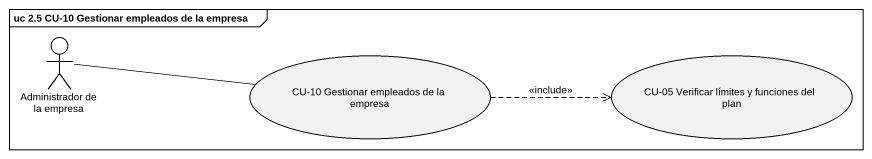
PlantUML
@startuml
mainframe uc 2.5 CU-10 Gestionar empleados de la empresa
actor "Administrador de la empresa" as Administrador_de_la_empresa
usecase "CU-10 Gestionar empleados de la empresa" as CU_10_Gestionar_empleados
usecase "CU-05 Verificar límites y funciones del plan" as CU_05_Verificar_límites_y
Administrador_de_la_empresa -right- CU_10_Gestionar_empleados
CU_10_Gestionar_empleados .right.> CU_05_Verificar_límites_y : <<include>>
@enduml
